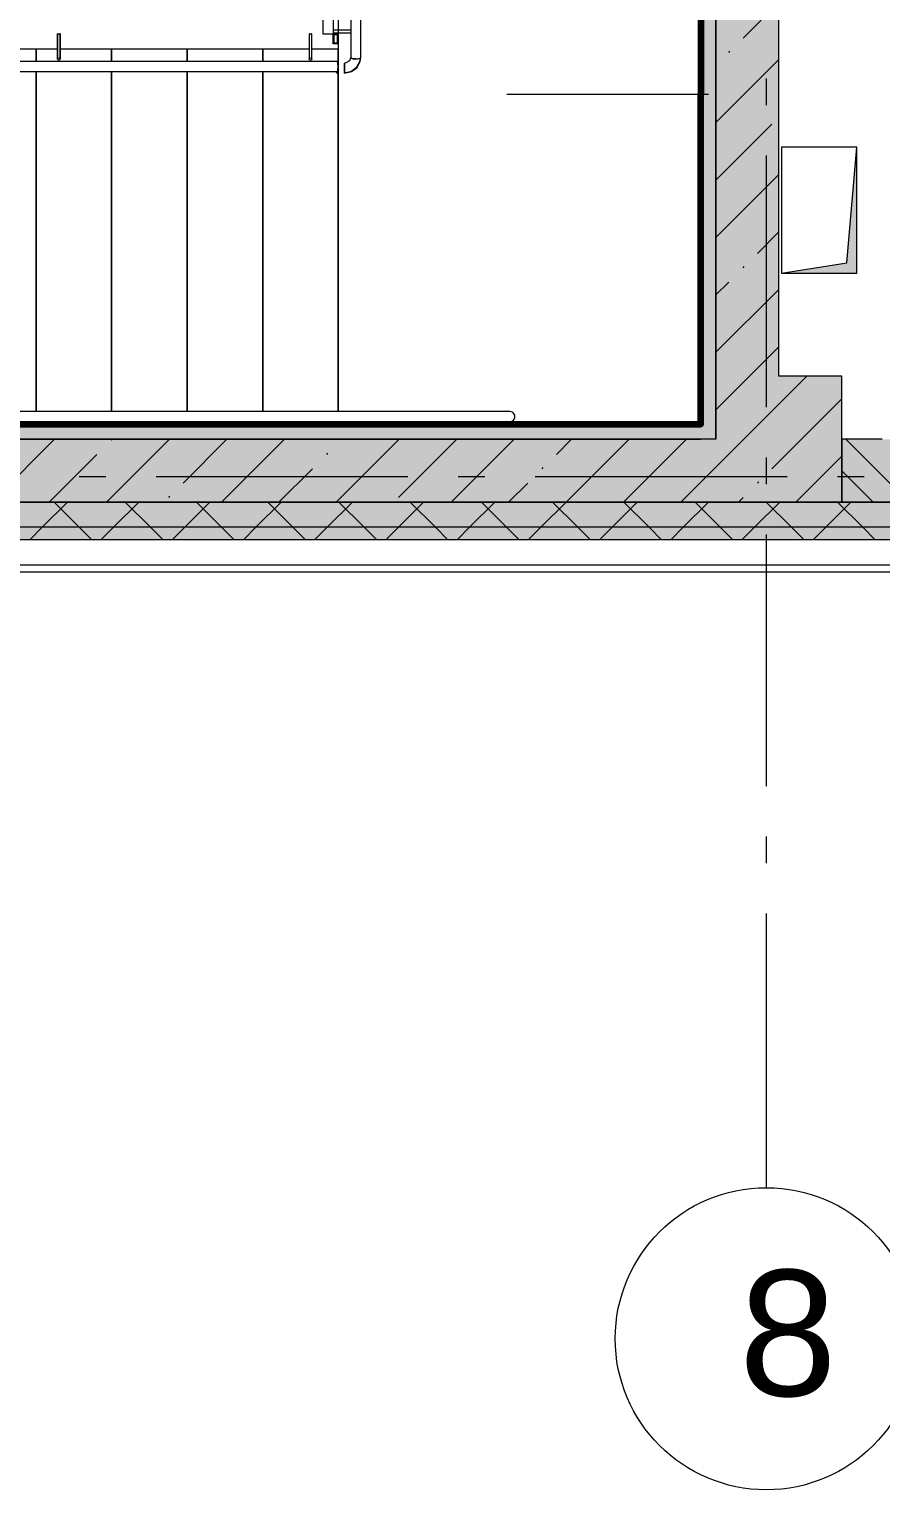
# Model space of a CAD drawing. Header units: millimetres. Extents: x -537608 to 253996, y -217170 to 186033.
# Drawn here: x -304203 to -300822, y 144598 to 150400 of the extents above; entities that cross this region are included whole.
import ezdxf

# ---------------------------------------------------------------- set-up
doc = ezdxf.new("R2010")
doc.units = ezdxf.units.MM
doc.layers.add('16) Лак 1.6м', color=160, linetype='Continuous', lineweight=90)
doc.layers.add('PDF _Геометрия', color=7, linetype='Continuous')
doc.layers.add('PDF _Текст', color=7, linetype='Continuous')
doc.layers.add('PDF _Сплошная заливка', color=7, linetype='Continuous', true_color=0xffffff)
doc.styles.add('PDF ArialMT', font='arial.ttf')

msp = doc.modelspace()

# ---------------------------------------------------------------- hatches: boundary and pattern name
at = {"layer": 'PDF _Сплошная заливка', "true_color": 0x56bc34, "transparency": 33554559}
msp.add_hatch(color=85, dxfattribs=at).paths.add_polyline_path([(-301536.1813, 148771.257), (-301476.1828, 148771.257), (-301476.1828, 152171.255), (-301536.1813, 152171.255), (-301536.1813, 148831.2555)])
at = {"layer": 'PDF _Сплошная заливка', "transparency": 33554559}
for points in [[(-301476.1828, 149021.2558), (-301226.1819, 149021.2558), (-301226.1819, 152171.255), (-301476.1828, 152171.255), (-301476.1828, 149213.056)], [(-301476.1828, 148521.2561), (-300976.1809, 148521.2561), (-300976.1809, 149021.2558), (-301476.1828, 149021.2558), (-301476.1828, 148771.257)]]:
    msp.add_hatch(color=256, dxfattribs=at).paths.add_polyline_path(points)
at = {"layer": 'PDF _Сплошная заливка', "true_color": 0x56bc34, "transparency": 33554559}
h = msp.add_hatch(color=85, dxfattribs=at)
h.paths.add_polyline_path([(-301536.1813, 148771.257), (-301536.1813, 148831.2555), (-307776.1812, 148831.2555), (-307776.1812, 148771.257), (-301734.21, 148771.257)], flags=0)
h.paths.add_polyline_path([(-308781.18, 148771.257), (-308776.1765, 148771.257), (-308776.1765, 148831.2555), (-308976.1773, 148831.2555), (-308976.1773, 148771.257)], flags=0)
at = {"layer": 'PDF _Сплошная заливка', "transparency": 33554559}
h = msp.add_hatch(color=256, dxfattribs=at)
h.paths.add_polyline_path([(-301734.21, 148521.2561), (-301476.1828, 148521.2561), (-301476.1828, 148771.257), (-307776.1812, 148771.257), (-307776.1812, 148521.2561), (-305073.682, 148521.2561)], flags=0)
h.paths.add_polyline_path([(-308781.18, 148521.2561), (-308776.1765, 148521.2561), (-308776.1765, 148771.257), (-308781.18, 148771.257)], flags=0)
h = msp.add_hatch(color=256, dxfattribs=at)
h.paths.add_polyline_path([(-248076.1883, 148521.2561), (-248076.1883, 148771.257), (-249557.739, 148771.257), (-249557.739, 148521.2561), (-248302.5757, 148521.2561)], flags=0)
h.paths.add_polyline_path([(-247546.1914, 148521.2561), (-247546.1914, 148771.257), (-247576.1907, 148771.257), (-247576.1907, 148521.2561)], flags=0)
h.paths.add_polyline_path([(-251642.052, 148521.2561), (-251276.1877, 148521.2561), (-251276.1877, 148771.257), (-251764.7402, 148771.257), (-251764.7402, 148521.2561)], flags=0)
h.paths.add_polyline_path([(-250776.1901, 148521.2561), (-250557.7385, 148521.2561), (-250557.7385, 148771.257), (-250776.1901, 148771.257)], flags=0)
h.paths.add_polyline_path([(-254146.6604, 148521.2561), (-253584.7395, 148521.2561), (-253584.7395, 148771.257), (-254764.7431, 148771.257), (-254764.7431, 148521.2561)], flags=0)
h.paths.add_polyline_path([(-256584.7424, 148521.2561), (-256584.7424, 148771.257), (-256776.1874, 148771.257), (-256776.1874, 148521.2561), (-256651.2687, 148521.2561)], flags=0)
h.paths.add_polyline_path([(-257276.1893, 148521.2561), (-257276.1893, 148771.257), (-257764.7418, 148771.257), (-257764.7418, 148521.2561), (-257486.1367, 148521.2561)], flags=0)
h.paths.add_polyline_path([(-259776.186, 148521.2561), (-259584.7411, 148521.2561), (-259584.7411, 148771.257), (-259776.186, 148771.257)], flags=0)
h.paths.add_polyline_path([(-260764.7404, 148521.2561), (-260276.1879, 148521.2561), (-260276.1879, 148771.257), (-260764.7404, 148771.257)], flags=0)
h.paths.add_polyline_path([(-262584.7397, 148521.2561), (-262584.7397, 148771.257), (-263764.739, 148771.257), (-263764.739, 148521.2561), (-263330.2213, 148521.2561)], flags=0)
h.paths.add_polyline_path([(-266764.7377, 148521.2561), (-266276.1851, 148521.2561), (-266276.1851, 148771.257), (-266764.7377, 148771.257)], flags=0)
h.paths.add_polyline_path([(-265584.7383, 148521.2561), (-265584.7383, 148771.257), (-265776.1875, 148771.257), (-265776.1875, 148521.2561)], flags=0)
h.paths.add_polyline_path([(-268584.7369, 148521.2561), (-268584.7369, 148771.257), (-268776.1862, 148771.257), (-268776.1862, 148521.2561)], flags=0)
h.paths.add_polyline_path([(-269326.184, 148521.2561), (-269276.1838, 148521.2561), (-269276.1838, 148771.257), (-269326.184, 148771.257)], flags=0)
h.paths.add_polyline_path([(-269826.1859, 148521.2561), (-269826.1859, 148771.257), (-270064.7374, 148771.257), (-270064.7374, 148521.2561), (-270009.1741, 148521.2561)], flags=0)
h.paths.add_polyline_path([(-272513.7824, 148521.2561), (-271884.7367, 148521.2561), (-271884.7367, 148771.257), (-273064.7361, 148771.257), (-273064.7361, 148521.2561)], flags=0)
h.paths.add_polyline_path([(-274884.7353, 148521.2561), (-274884.7353, 148771.257), (-275326.1855, 148771.257), (-275326.1855, 148521.2561), (-275018.3907, 148521.2561)], flags=0)
h.paths.add_polyline_path([(-275826.1832, 148521.2561), (-275826.1832, 148771.257), (-276064.739, 148771.257), (-276064.739, 148521.2561), (-275853.2587, 148521.2561)], flags=0)
h.paths.add_polyline_path([(-277884.7383, 148521.2561), (-277884.7383, 148771.257), (-278326.1798, 148771.257), (-278326.1798, 148521.2561)], flags=0)
h.paths.add_polyline_path([(-280884.7326, 148521.2561), (-280884.7326, 148771.257), (-282064.732, 148771.257), (-282064.732, 148521.2561), (-281697.3434, 148521.2561)], flags=0)
h.paths.add_polyline_path([(-279064.7376, 148521.2561), (-278826.1818, 148521.2561), (-278826.1818, 148771.257), (-279064.7376, 148771.257)], flags=0)
h.paths.add_polyline_path([(-283884.7355, 148521.2561), (-283884.7355, 148771.257), (-284326.1857, 148771.257), (-284326.1857, 148521.2561), (-284201.9517, 148521.2561)], flags=0)
h.paths.add_polyline_path([(-285036.824, 148521.2561), (-284826.179, 148521.2561), (-284826.179, 148771.257), (-285064.7349, 148771.257), (-285064.7349, 148521.2561)], flags=0)
h.paths.add_polyline_path([(-286884.7385, 148521.2561), (-286884.7385, 148771.257), (-287326.18, 148771.257), (-287326.18, 148521.2561)], flags=0)
h.paths.add_polyline_path([(-288064.7378, 148521.2561), (-287826.1819, 148521.2561), (-287826.1819, 148771.257), (-288064.7378, 148771.257)], flags=0)
h.paths.add_polyline_path([(-290880.9044, 148521.2561), (-289884.7328, 148521.2561), (-289884.7328, 148771.257), (-291064.7321, 148771.257), (-291064.7321, 148521.2561)], flags=0)
h.paths.add_polyline_path([(-293326.1773, 148521.2561), (-292884.7357, 148521.2561), (-292884.7357, 148771.257), (-293326.1773, 148771.257)], flags=0)
h.paths.add_polyline_path([(-293826.1792, 148521.2561), (-293826.1792, 148771.257), (-294064.7351, 148771.257), (-294064.7351, 148521.2561)], flags=0)
h.paths.add_polyline_path([(-296826.1821, 148521.2561), (-296826.1821, 148771.257), (-297063.6787, 148771.257), (-297063.6787, 148521.2561)], flags=0)
h.paths.add_polyline_path([(-295884.7301, 148521.2561), (-295884.7301, 148771.257), (-296326.1802, 148771.257), (-296326.1802, 148521.2561), (-295890.121, 148521.2561)], flags=0)
h.paths.add_polyline_path([(-298063.6826, 148521.2561), (-298063.6826, 148771.257), (-300976.1809, 148771.257), (-300976.1809, 148521.2561), (-298394.7294, 148521.2561)], flags=0)
h = msp.add_hatch(color=256, dxfattribs=at)
h.paths.add_polyline_path([(-245797.9674, 148421.2557), (-240126.19, 148421.2557), (-240126.19, 148521.2561), (-246436.1889, 148521.2561), (-246436.1889, 148421.2557)], flags=0)
h.paths.add_polyline_path([(-247576.1907, 148421.2557), (-247311.1879, 148421.2557), (-247311.1879, 148521.2561), (-247576.1907, 148521.2561), (-247576.1907, 148509.7679)], flags=0)
h.paths.add_polyline_path([(-250492.7409, 148421.2557), (-250492.7409, 148521.2561), (-251826.1898, 148521.2561), (-251826.1898, 148421.2557), (-250807.184, 148421.2557)], flags=0)
h.paths.add_polyline_path([(-248076.1883, 148421.2557), (-248076.1883, 148521.2561), (-249617.7375, 148521.2561), (-249617.7375, 148421.2557), (-248302.5757, 148421.2557)], flags=0)
h.paths.add_polyline_path([(-253526.1878, 148421.2557), (-253526.1878, 148521.2561), (-254826.1885, 148521.2561), (-254826.1885, 148421.2557), (-254146.6604, 148421.2557)], flags=0)
h.paths.add_polyline_path([(-256651.2687, 148421.2557), (-256526.1864, 148421.2557), (-256526.1864, 148521.2561), (-257826.1871, 148521.2561), (-257826.1871, 148421.2557), (-257486.1367, 148421.2557)], flags=0)
h.paths.add_polyline_path([(-260825.613, 148421.2557), (-259526.1893, 148421.2557), (-259526.1893, 148521.2561), (-260826.1857, 148521.2561), (-260826.1857, 148421.2557)], flags=0)
h.paths.add_polyline_path([(-262526.188, 148421.2557), (-262526.188, 148521.2561), (-263826.1887, 148521.2561), (-263826.1887, 148421.2557), (-263330.2213, 148421.2557)], flags=0)
h.paths.add_polyline_path([(-266669.6977, 148421.2557), (-265526.1866, 148421.2557), (-265526.1866, 148521.2561), (-266826.1873, 148521.2561), (-266826.1873, 148421.2557)], flags=0)
h.paths.add_polyline_path([(-269174.306, 148421.2557), (-268526.1852, 148421.2557), (-268526.1852, 148521.2561), (-270126.187, 148521.2561), (-270126.187, 148421.2557), (-270009.1741, 148421.2557)], flags=0)
h.paths.add_polyline_path([(-271826.185, 148421.2557), (-271826.185, 148521.2561), (-273126.1857, 148521.2561), (-273126.1857, 148421.2557), (-272513.7824, 148421.2557)], flags=0)
h.paths.add_polyline_path([(-274826.1836, 148421.2557), (-274826.1836, 148521.2561), (-276126.1843, 148521.2561), (-276126.1843, 148421.2557), (-275018.3907, 148421.2557)], flags=0)
h.paths.add_polyline_path([(-277826.1866, 148421.2557), (-277826.1866, 148521.2561), (-279126.1829, 148521.2561), (-279126.1829, 148421.2557), (-278357.8713, 148421.2557)], flags=0)
h.paths.add_polyline_path([(-283826.1838, 148421.2557), (-283826.1838, 148521.2561), (-285126.1802, 148521.2561), (-285126.1802, 148421.2557), (-284201.9517, 148421.2557)], flags=0)
h.paths.add_polyline_path([(-280826.1809, 148421.2557), (-280826.1809, 148521.2561), (-282126.1859, 148521.2561), (-282126.1859, 148421.2557), (-280862.4796, 148421.2557)], flags=0)
h.paths.add_polyline_path([(-288126.1831, 148421.2557), (-286826.1781, 148421.2557), (-286826.1781, 148521.2561), (-288126.1831, 148521.2561), (-288126.1831, 148505.1089)], flags=0)
h.paths.add_polyline_path([(-290046.0407, 148421.2557), (-289826.1811, 148421.2557), (-289826.1811, 148521.2561), (-291126.1775, 148521.2561), (-291126.1775, 148421.2557), (-290880.9044, 148421.2557)], flags=0)
h.paths.add_polyline_path([(-292826.184, 148421.2557), (-292826.184, 148521.2561), (-294126.1804, 148521.2561), (-294126.1804, 148421.2557), (-293385.5127, 148421.2557)], flags=0)
h.paths.add_polyline_path([(-295890.121, 148421.2557), (-295826.1783, 148421.2557), (-295826.1783, 148521.2561), (-297126.1833, 148521.2561), (-297126.1833, 148421.2557), (-296724.9933, 148421.2557)], flags=0)
h.paths.add_polyline_path([(-298001.1781, 148421.2557), (-298001.1781, 148521.2561), (-307838.1777, 148521.2561), (-307838.1777, 148421.2557), (-298394.7294, 148421.2557)], flags=0)
h.paths.add_polyline_path([(-309248.0263, 148421.2557), (-308713.1811, 148421.2557), (-308713.1811, 148521.2561), (-316976.1736, 148521.2561), (-316976.1736, 148421.2557), (-310082.8987, 148421.2557)], flags=0)
h = msp.add_hatch(color=256, dxfattribs=at)
h.paths.add_polyline_path([(-240371.3189, 148371.2555), (-240176.1902, 148371.2555), (-240176.1902, 148421.2557), (-246436.1889, 148421.2557), (-246436.1889, 148371.2555), (-240788.7529, 148371.2555)], flags=0)
h.paths.add_polyline_path([(-247311.1879, 148371.2555), (-247311.1879, 148421.2557), (-247576.1907, 148421.2557), (-247576.1907, 148371.2555), (-247467.7076, 148371.2555)], flags=0)
h.paths.add_polyline_path([(-248076.1883, 148371.2555), (-248076.1883, 148421.2557), (-249617.7375, 148421.2557), (-249617.7375, 148371.2555), (-248302.5757, 148371.2555)], flags=0)
h.paths.add_polyline_path([(-250492.7409, 148371.2555), (-250492.7409, 148421.2557), (-251826.1898, 148421.2557), (-251826.1898, 148371.2555), (-250807.184, 148371.2555)], flags=0)
h.paths.add_polyline_path([(-254146.6604, 148371.2555), (-253526.1878, 148371.2555), (-253526.1878, 148421.2557), (-254826.1885, 148421.2557), (-254826.1885, 148371.2555)], flags=0)
h.paths.add_polyline_path([(-256651.2687, 148371.2555), (-256526.1864, 148371.2555), (-256526.1864, 148421.2557), (-257826.1871, 148421.2557), (-257826.1871, 148371.2555), (-257486.1367, 148371.2555)], flags=0)
h.paths.add_polyline_path([(-260825.613, 148371.2555), (-259526.1893, 148371.2555), (-259526.1893, 148421.2557), (-260826.1857, 148421.2557), (-260826.1857, 148371.2555)], flags=0)
h.paths.add_polyline_path([(-262526.188, 148371.2555), (-262526.188, 148421.2557), (-263826.1887, 148421.2557), (-263826.1887, 148371.2555), (-263330.2213, 148371.2555)], flags=0)
h.paths.add_polyline_path([(-265834.8297, 148371.2555), (-265526.1866, 148371.2555), (-265526.1866, 148421.2557), (-266826.1873, 148421.2557), (-266826.1873, 148371.2555), (-266669.6977, 148371.2555)], flags=0)
h.paths.add_polyline_path([(-268526.1852, 148371.2555), (-268526.1852, 148421.2557), (-270126.187, 148421.2557), (-270126.187, 148371.2555), (-269174.306, 148371.2555)], flags=0)
h.paths.add_polyline_path([(-271826.185, 148371.2555), (-271826.185, 148421.2557), (-273126.1857, 148421.2557), (-273126.1857, 148371.2555), (-272513.7824, 148371.2555)], flags=0)
h.paths.add_polyline_path([(-274826.1836, 148371.2555), (-274826.1836, 148421.2557), (-276126.1843, 148421.2557), (-276126.1843, 148371.2555), (-275018.3907, 148371.2555)], flags=0)
h.paths.add_polyline_path([(-280862.4796, 148371.2555), (-280826.1809, 148371.2555), (-280826.1809, 148421.2557), (-282126.1859, 148421.2557), (-282126.1859, 148371.2555), (-281697.3434, 148371.2555)], flags=0)
h.paths.add_polyline_path([(-278357.8713, 148371.2555), (-277826.1866, 148371.2555), (-277826.1866, 148421.2557), (-279126.1829, 148421.2557), (-279126.1829, 148371.2555)], flags=0)
h.paths.add_polyline_path([(-284201.9517, 148371.2555), (-283826.1838, 148371.2555), (-283826.1838, 148421.2557), (-285126.1802, 148421.2557), (-285126.1802, 148371.2555), (-285036.824, 148371.2555)], flags=0)
h.paths.add_polyline_path([(-286826.1781, 148371.2555), (-286826.1781, 148421.2557), (-288126.1831, 148421.2557), (-288126.1831, 148371.2555), (-287541.4324, 148371.2555)], flags=0)
h.paths.add_polyline_path([(-290880.9044, 148371.2555), (-289826.1811, 148371.2555), (-289826.1811, 148421.2557), (-291126.1775, 148421.2557), (-291126.1775, 148371.2555)], flags=0)
h.paths.add_polyline_path([(-294126.1804, 148371.2555), (-292826.184, 148371.2555), (-292826.184, 148421.2557), (-294126.1804, 148421.2557)], flags=0)
h.paths.add_polyline_path([(-295826.1783, 148371.2555), (-295826.1783, 148421.2557), (-297126.1833, 148421.2557), (-297126.1833, 148371.2555), (-295890.121, 148371.2555)], flags=0)
h.paths.add_polyline_path([(-298394.7294, 148371.2555), (-298001.1781, 148371.2555), (-298001.1781, 148421.2557), (-307838.1777, 148421.2557), (-307838.1777, 148371.2555), (-300064.4654, 148371.2555)], flags=0)
h.paths.add_polyline_path([(-308713.1811, 148371.2555), (-308713.1811, 148421.2557), (-317076.174, 148421.2557), (-317076.174, 148371.2555), (-309248.0263, 148371.2555)], flags=0)

# ---------------------------------------------------------------- linework, layer by layer
at = {"layer": '16) Лак 1.6м'}
for points in [[(-308766.1781, 155060.9062), (-308916.1787, 155060.9062), (-308916.1787, 148831.2555), (-301536.1813, 148831.2555), (-301536.1813, 150140.1436)], [(-306976.1782, 152111.2544), (-301536.1813, 152111.2544), (-301536.1813, 150140.1436)]]:
    msp.add_lwpolyline(points, dxfattribs=at)
at = {"layer": 'PDF _Геометрия', "lineweight": 9}
for p, q in [((-301476.1828, 152171.255), (-301476.1828, 149021.2558)), ((-301476.1828, 149021.2558), (-301476.1828, 152171.255)), ((-301226.1819, 149021.2558), (-301226.1819, 152171.255)), ((-301536.1813, 152111.2544), (-301536.1813, 148831.2555)), ((-302926.6104, 150652.9535), (-302926.6104, 150288.0622)), ((-302886.6085, 150288.0622), (-302886.6085, 150652.9535)), ((-303036.6091, 150380.508), (-303036.6091, 150560.5078)), ((-302996.6072, 150560.5078), (-302996.6072, 150380.508)), ((-301368.3715, 150364.8409), (-301226.1819, 150507.0284)), ((-304091.1774, 150306.2569), (-304091.1774, 150381.255)), ((-304091.1774, 150381.255), (-304091.1774, 150306.2569)), ((-304091.0051, 150381.255), (-304091.1774, 150381.255)), ((-304091.1774, 150381.255), (-304091.0051, 150381.255)), ((-304091.0051, 150381.255), (-304091.1774, 150381.255)), ((-304091.1774, 150381.255), (-304091.0051, 150381.255)), ((-304090.5057, 150381.255), (-304091.0051, 150381.255)), ((-304091.0051, 150381.255), (-304090.5057, 150381.255)), ((-304090.5057, 150381.255), (-304091.0051, 150381.255)), ((-304091.0051, 150381.255), (-304090.5057, 150381.255)), ((-304089.7134, 150381.255), (-304090.5057, 150381.255)), ((-304090.5057, 150381.255), (-304089.7134, 150381.255)), ((-304089.7134, 150381.255), (-304090.5057, 150381.255)), ((-304090.5057, 150381.255), (-304089.7134, 150381.255)), ((-304089.7134, 150381.255), (-304088.68, 150381.255)), ((-304088.68, 150381.255), (-304087.4743, 150381.255)), ((-304087.4743, 150381.255), (-304086.1826, 150381.255)), ((-304086.1826, 150381.255), (-304084.8821, 150381.255)), ((-304084.8821, 150381.255), (-304083.6765, 150381.255)), ((-304083.6765, 150381.255), (-304082.6431, 150381.255)), ((-304082.6431, 150381.255), (-304081.8508, 150381.255)), ((-304081.8508, 150381.255), (-304082.6431, 150381.255)), ((-304082.6431, 150381.255), (-304081.8508, 150381.255)), ((-304081.8508, 150381.255), (-304082.6431, 150381.255)), ((-304081.8508, 150381.255), (-304081.3513, 150381.255)), ((-304081.3513, 150381.255), (-304081.8508, 150381.255)), ((-304081.8508, 150381.255), (-304081.3513, 150381.255)), ((-304081.3513, 150381.255), (-304081.8508, 150381.255)), ((-304081.3513, 150381.255), (-304081.1791, 150381.255)), ((-304081.1791, 150381.255), (-304081.3513, 150381.255)), ((-304081.3513, 150381.255), (-304081.1791, 150381.255)), ((-304081.1791, 150381.255), (-304081.3513, 150381.255)), ((-304081.1791, 150306.2569), (-304081.1791, 150381.255)), ((-304081.1791, 150381.255), (-304081.1791, 150306.2569)), ((-303091.1822, 150381.255), (-303091.1822, 150306.2569)), ((-303091.01, 150381.255), (-303091.1822, 150381.255)), ((-303091.1822, 150381.255), (-303091.01, 150381.255)), ((-303090.5104, 150381.255), (-303091.01, 150381.255)), ((-303091.01, 150381.255), (-303090.5104, 150381.255)), ((-303089.7181, 150381.255), (-303090.5104, 150381.255)), ((-303090.5104, 150381.255), (-303089.7181, 150381.255)), ((-303089.7181, 150381.255), (-303088.6761, 150381.255)), ((-303088.6761, 150381.255), (-303087.4705, 150381.255)), ((-303087.4705, 150381.255), (-303086.1787, 150381.255)), ((-303086.1787, 150381.255), (-303084.887, 150381.255)), ((-303084.887, 150381.255), (-303083.6813, 150381.255)), ((-303083.6813, 150381.255), (-303082.6478, 150381.255)), ((-303082.6478, 150381.255), (-303081.847, 150381.255)), ((-303081.847, 150381.255), (-303082.6478, 150381.255)), ((-303081.847, 150381.255), (-303081.3475, 150381.255)), ((-303081.3475, 150381.255), (-303081.847, 150381.255)), ((-303081.3475, 150381.255), (-303081.1752, 150381.255)), ((-303081.1752, 150381.255), (-303081.3475, 150381.255)), ((-303081.1752, 150306.2569), (-303081.1752, 150381.255)), ((-302996.6072, 150380.508), (-303036.6091, 150380.508)), ((-302931.6138, 150395.5076), (-302996.6072, 150395.5076)), ((-302996.6072, 150385.5093), (-302931.6138, 150385.5093)), ((-302996.1766, 150381.255), (-302976.18, 150381.255)), ((-302925.3272, 150395.5076), (-302931.6138, 150395.5076)), ((-302931.6138, 150385.5093), (-302928.0744, 150385.5093)), ((-302976.18, 150341.2553), (-302996.1766, 150341.2553)), ((-302993.1797, 150378.2559), (-302979.1769, 150378.2559)), ((-302979.1769, 150344.2565), (-302993.1797, 150344.2565)), ((-302981.459, 150271.2563), (-306870.8987, 150271.2563)), ((-304091.1774, 150306.2569), (-304091.1774, 150302.7218)), ((-304091.1774, 150302.7218), (-304091.1774, 150306.2569)), ((-304091.1774, 150302.7218), (-304091.1774, 150287.3712)), ((-304091.1774, 150287.3712), (-304091.1774, 150302.7218)), ((-304091.1774, 150287.3712), (-304091.1774, 150281.2568)), ((-304091.1774, 150281.2568), (-304091.1774, 150287.3712)), ((-304081.1791, 150289.8751), (-304081.1791, 150306.2569)), ((-304081.1791, 150306.2569), (-304081.1791, 150289.8751)), ((-304081.1791, 150281.5065), (-304081.1791, 150289.8751)), ((-304081.1791, 150289.8751), (-304081.1791, 150281.5065)), ((-304081.1791, 150281.2568), (-304081.1791, 150281.5065)), ((-304081.1791, 150281.5065), (-304081.1791, 150281.2568)), ((-303091.1822, 150306.2569), (-303091.1822, 150302.7218)), ((-303091.1822, 150302.7218), (-303091.1822, 150287.3712)), ((-303091.1822, 150287.3712), (-303091.1822, 150281.2568)), ((-303081.1752, 150289.8751), (-303081.1752, 150306.2569)), ((-303081.1752, 150281.5065), (-303081.1752, 150289.8751)), ((-303081.1752, 150281.2568), (-303081.1752, 150281.5065)), ((-302980.4084, 150270.7547), (-302981.459, 150271.2563)), ((-302979.4094, 150269.2756), (-302980.4084, 150270.7547)), ((-302978.5138, 150266.8923), (-302979.4094, 150269.2756)), ((-302977.7646, 150263.7253), (-302978.5138, 150266.8923)), ((-302976.6192, 150264.7824), (-302976.6192, 150265.4627)), ((-302976.6192, 150265.4627), (-302976.6192, 150264.9611)), ((-302976.6192, 150264.9611), (-302976.6192, 150263.482)), ((-302976.6192, 150262.7845), (-302976.6192, 150264.7824)), ((-302946.3486, 150265.973), (-302951.6105, 150265.4627)), ((-302951.6105, 150265.4197), (-302951.6105, 150265.4627)), ((-302951.6105, 150265.4627), (-302951.6105, 150265.0838)), ((-302951.6105, 150264.397), (-302951.6105, 150265.4197)), ((-302951.6105, 150265.0838), (-302951.6105, 150263.4088)), ((-302951.6105, 150262.4852), (-302951.6105, 150264.397)), ((-302932.1047, 150273.9432), (-302946.3486, 150265.973)), ((-302926.6104, 150288.0622), (-302932.1047, 150273.9432)), ((-302926.6104, 150288.0622), (-302925.9301, 150286.3937)), ((-302925.9301, 150286.3937), (-302926.6104, 150288.0622)), ((-302925.9301, 150286.3937), (-302923.9321, 150284.8393)), ((-302923.9321, 150284.8393), (-302925.9301, 150286.3937)), ((-302923.9321, 150284.8393), (-302920.7543, 150283.5045)), ((-302920.7543, 150283.5045), (-302923.9321, 150284.8393)), ((-302920.7543, 150283.5045), (-302916.6121, 150282.4818)), ((-302916.6121, 150282.4818), (-302920.7543, 150283.5045)), ((-302916.6121, 150282.4818), (-302911.7894, 150281.8381)), ((-302911.7894, 150281.8381), (-302916.6121, 150282.4818)), ((-302911.7894, 150281.8381), (-302906.6138, 150281.6185)), ((-302906.6138, 150281.6185), (-302911.7894, 150281.8381)), ((-302906.6138, 150281.6185), (-302902.1529, 150281.78)), ((-302902.1529, 150281.78), (-302897.933, 150282.2558)), ((-302902.0839, 150249.8194), (-302889.7863, 150274.1241)), ((-302901.3433, 150248.3726), (-302888.5634, 150272.8237)), ((-302897.933, 150282.2558), (-302894.1438, 150283.0243)), ((-302894.1438, 150283.0243), (-302890.9747, 150284.0449)), ((-302890.9747, 150284.0449), (-302888.5892, 150285.2656)), ((-302889.7863, 150274.1241), (-302888.107, 150288.0622)), ((-302888.5892, 150285.2656), (-302887.1166, 150286.6284)), ((-302888.5634, 150272.8237), (-302886.6085, 150288.0622)), ((-302887.1166, 150286.6284), (-302886.6085, 150288.0622)), ((-301476.1828, 150028.9306), (-301226.1819, 150278.9295)), ((-301425.3903, 150307.8156), (-301420.6539, 150312.5564)), ((-306870.8987, 150231.2566), (-302981.459, 150231.2566)), ((-302984.2837, 150229.827), (-302983.3881, 150227.4438)), ((-302982.8886, 150228.165), (-302983.8186, 150230.2382)), ((-302983.3881, 150227.4438), (-302982.3891, 150225.9646)), ((-302981.8638, 150227.0993), (-302982.8886, 150228.165)), ((-302982.3891, 150225.9646), (-302981.3385, 150225.463)), ((-302981.3385, 150226.9636), (-302981.8638, 150227.0993)), ((-302981.459, 150231.2566), (-302980.4084, 150231.7583)), ((-302980.8132, 150227.0993), (-302981.3385, 150226.9636)), ((-302981.3385, 150225.463), (-302980.2879, 150225.9646)), ((-302981.3385, 150225.463), (-302976.6192, 150225.463)), ((-302979.7883, 150228.165), (-302980.8132, 150227.0993)), ((-302980.4084, 150231.7583), (-302979.4094, 150233.2373)), ((-302980.2879, 150225.9646), (-302979.2888, 150227.4438)), ((-302978.8583, 150230.2382), (-302979.7883, 150228.165)), ((-302979.4094, 150233.2373), (-302978.5138, 150235.6185)), ((-302979.2888, 150227.4438), (-302978.3932, 150229.827)), ((-302978.066, 150233.1964), (-302978.8583, 150230.2382)), ((-302978.5138, 150235.6185), (-302977.7646, 150238.7855)), ((-302978.3932, 150229.827), (-302977.644, 150232.994)), ((-302977.4718, 150236.8672), (-302978.066, 150233.1964)), ((-302977.2048, 150259.9339), (-302977.7646, 150263.7253)), ((-302977.7646, 150238.7855), (-302977.2048, 150242.579)), ((-302977.644, 150232.994), (-302977.0842, 150236.7854)), ((-302976.8517, 150255.7056), (-302977.2048, 150259.9339)), ((-302977.2048, 150242.579), (-302976.8517, 150246.8052)), ((-302976.9722, 150245.3563), (-302977.1014, 150241.0353)), ((-302977.0842, 150236.7854), (-302976.7398, 150241.0138)), ((-302976.7398, 150251.2554), (-302976.8517, 150255.7056)), ((-302976.8517, 150246.8052), (-302976.7398, 150251.2554)), ((-302976.6192, 150245.464), (-302976.7398, 150249.9141)), ((-302976.7398, 150241.0138), (-302976.6192, 150245.464)), ((-302976.6192, 150263.3335), (-302976.6192, 150263.9643)), ((-302976.6192, 150263.9643), (-302976.6192, 150263.3335)), ((-302976.6192, 150263.482), (-302976.6192, 150261.0987)), ((-302976.6192, 150261.4862), (-302976.6192, 150263.3335)), ((-302976.6192, 150263.3335), (-302976.6192, 150261.4862)), ((-302976.6192, 150259.6067), (-302976.6192, 150262.7845)), ((-302976.6192, 150258.5453), (-302976.6192, 150261.4862)), ((-302976.6192, 150261.4862), (-302976.6192, 150258.5453)), ((-302976.6192, 150261.0987), (-302976.6192, 150257.9338)), ((-302976.6192, 150255.4644), (-302976.6192, 150259.6067)), ((-302976.6192, 150254.713), (-302976.6192, 150258.5453)), ((-302976.6192, 150258.5453), (-302976.6192, 150254.713)), ((-302976.6192, 150257.9338), (-302976.6192, 150254.1447)), ((-302976.6192, 150250.6397), (-302976.6192, 150255.4644)), ((-302976.6192, 150250.2521), (-302976.6192, 150254.713)), ((-302976.6192, 150254.713), (-302976.6192, 150250.2521)), ((-302976.6192, 150254.1447), (-302976.6192, 150249.9184)), ((-302976.6192, 150245.464), (-302976.6192, 150250.6397)), ((-302976.6192, 150245.464), (-302976.6192, 150250.2521)), ((-302976.6192, 150250.2521), (-302976.6192, 150245.464)), ((-302976.6192, 150249.9184), (-302976.6192, 150245.464)), ((-302976.6192, 150245.464), (-302976.6192, 150240.6758)), ((-302976.6192, 150240.6758), (-302976.6192, 150245.464)), ((-302976.6192, 150245.464), (-302976.6192, 150240.2882)), ((-302976.6192, 150241.0095), (-302976.6192, 150245.464)), ((-302976.6192, 150236.7833), (-302976.6192, 150241.0095)), ((-302976.6192, 150240.6758), (-302976.6192, 150236.2127)), ((-302976.6192, 150236.2127), (-302976.6192, 150240.6758)), ((-302976.6192, 150240.2882), (-302976.6192, 150235.4635)), ((-302976.6192, 150232.994), (-302976.6192, 150236.7833)), ((-302976.6192, 150236.2127), (-302976.6192, 150232.3826)), ((-302976.6192, 150232.3826), (-302976.6192, 150236.2127)), ((-302976.6192, 150235.4635), (-302976.6192, 150231.3212)), ((-302976.6192, 150229.827), (-302976.6192, 150232.994)), ((-302976.6192, 150232.3826), (-302976.6192, 150229.4417)), ((-302976.6192, 150229.4417), (-302976.6192, 150232.3826)), ((-302976.6192, 150231.3212), (-302976.6192, 150228.1435)), ((-302976.6192, 150227.4459), (-302976.6192, 150229.827)), ((-302976.6192, 150229.4417), (-302976.6192, 150227.5944)), ((-302976.6192, 150227.5944), (-302976.6192, 150229.4417)), ((-302976.6192, 150228.1435), (-302976.6192, 150226.1455)), ((-302976.6192, 150227.5944), (-302976.6192, 150226.9636)), ((-302976.6192, 150226.9636), (-302976.6192, 150227.5944)), ((-302976.6192, 150225.9668), (-302976.6192, 150227.4459)), ((-302976.6192, 150226.1455), (-302976.6192, 150225.463)), ((-302976.6192, 150225.463), (-302976.6192, 150225.9668)), ((-302951.6105, 150263.6112), (-302951.6105, 150263.9621)), ((-302951.6105, 150263.9621), (-302951.6105, 150263.9233)), ((-302951.6105, 150263.9233), (-302951.6105, 150262.9761)), ((-302951.6105, 150262.0632), (-302951.6105, 150263.6112)), ((-302951.6105, 150263.4088), (-302951.6105, 150260.5131)), ((-302951.6105, 150262.9761), (-302951.6105, 150260.836)), ((-302951.6105, 150259.723), (-302951.6105, 150262.4852)), ((-302951.6105, 150259.3828), (-302951.6105, 150262.0632)), ((-302951.6105, 150260.836), (-302951.6105, 150257.6497)), ((-302951.6105, 150260.5131), (-302951.6105, 150256.5904)), ((-302951.6105, 150256.246), (-302951.6105, 150259.723)), ((-302951.6105, 150255.7551), (-302951.6105, 150259.3828)), ((-302951.6105, 150257.6497), (-302951.6105, 150253.6322)), ((-302951.6105, 150256.5904), (-302951.6105, 150251.9099)), ((-302951.6105, 150252.2306), (-302951.6105, 150256.246)), ((-302951.6105, 150251.4255), (-302951.6105, 150255.7551)), ((-302951.6105, 150253.6322), (-302951.6105, 150249.0572)), ((-302951.6105, 150247.8731), (-302951.6105, 150252.2306)), ((-302951.6105, 150251.9099), (-302951.6105, 150247.5329)), ((-302951.6105, 150246.689), (-302951.6105, 150251.4255)), ((-302951.6105, 150249.0572), (-302951.6105, 150244.2368)), ((-302951.6105, 150243.3949), (-302951.6105, 150247.8731)), ((-302951.6105, 150247.5329), (-302951.6105, 150243.0526)), ((-302951.6105, 150241.8707), (-302951.6105, 150246.689)), ((-302951.6105, 150244.2368), (-302951.6105, 150239.5024)), ((-302951.6105, 150239.018), (-302951.6105, 150243.3949)), ((-302951.6105, 150243.0526), (-302951.6105, 150238.6972)), ((-302951.6105, 150237.2956), (-302951.6105, 150241.8707)), ((-302951.6105, 150239.5024), (-302951.6105, 150235.1729)), ((-302951.6105, 150234.3375), (-302951.6105, 150239.018)), ((-302951.6105, 150238.6972), (-302951.6105, 150234.6798)), ((-302951.6105, 150233.2782), (-302951.6105, 150237.2956)), ((-302951.6105, 150235.1729), (-302951.6105, 150231.5451)), ((-302951.6105, 150234.6798), (-302951.6105, 150231.205)), ((-302951.6105, 150230.4148), (-302951.6105, 150234.3375)), ((-302951.6105, 150230.0897), (-302951.6105, 150233.2782)), ((-302951.6105, 150226.9636), (-302924.0785, 150233.0048)), ((-302951.6105, 150231.5451), (-302951.6105, 150228.8647)), ((-302951.6105, 150225.463), (-302923.7255, 150231.5128)), ((-302951.6105, 150231.205), (-302951.6105, 150228.4427)), ((-302951.6105, 150227.5191), (-302951.6105, 150230.4148)), ((-302951.6105, 150227.9497), (-302951.6105, 150230.0897)), ((-302951.6105, 150228.8647), (-302951.6105, 150227.3167)), ((-302951.6105, 150228.4427), (-302951.6105, 150226.5309)), ((-302951.6105, 150227.0045), (-302951.6105, 150227.9497)), ((-302951.6105, 150225.8441), (-302951.6105, 150227.5191)), ((-302951.6105, 150227.3167), (-302951.6105, 150226.9658)), ((-302951.6105, 150226.9658), (-302951.6105, 150227.0045)), ((-302951.6105, 150226.5309), (-302951.6105, 150225.5082)), ((-302951.6105, 150225.4652), (-302951.6105, 150225.8441)), ((-302951.6105, 150225.5082), (-302951.6105, 150225.4652)), ((-302924.0785, 150233.0048), (-302902.0839, 150249.8194)), ((-302923.7255, 150231.5128), (-302901.3433, 150248.3726)), ((-301506.1778, 150140.1436), (-302306.1809, 150140.1436)), ((-301476.1828, 149800.8317), (-301254.3167, 150022.6936)), ((-301476.1828, 149572.7327), (-301226.1819, 149822.7337)), ((-301311.3441, 149509.4703), (-301226.1819, 149594.6347)), ((-301368.3715, 149452.4472), (-301363.6264, 149457.188)), ((-301476.1828, 149344.6338), (-301425.3903, 149395.4219)), ((-301476.1828, 149116.5369), (-301226.1819, 149366.5357)), ((-301343.3629, 149021.2558), (-301226.1819, 149138.4368)), ((-301476.1828, 148888.438), (-301343.3629, 149021.2558)), ((-301476.1828, 148660.339), (-301115.2617, 149021.2558)), ((-301476.1828, 148771.257), (-301476.1828, 149021.2558)), ((-301476.1828, 149021.2558), (-301476.1828, 148771.257)), ((-300976.1809, 149021.2558), (-301226.1819, 149021.2558)), ((-300976.1809, 148521.2561), (-300976.1809, 149021.2558)), ((-301254.3167, 148654.1019), (-300976.1809, 148932.2398)), ((-302294.4774, 148881.2557), (-307214.4757, 148881.2557)), ((-302289.3017, 148880.5754), (-302294.4774, 148881.2557)), ((-302284.4791, 148878.5774), (-302289.3017, 148880.5754)), ((-302280.3368, 148875.3976), (-302284.4791, 148878.5774)), ((-302277.1591, 148871.2574), (-302280.3368, 148875.3976)), ((-301536.1813, 148831.2555), (-307776.1812, 148831.2555)), ((-307214.4757, 148841.256), (-302294.4774, 148841.256)), ((-302294.4774, 148841.256), (-302289.3017, 148841.9385)), ((-302289.3017, 148841.9385), (-302284.4791, 148843.9364)), ((-302284.4791, 148843.9364), (-302280.3368, 148847.1142)), ((-302280.3368, 148847.1142), (-302277.1591, 148851.2565)), ((-302275.1611, 148866.4326), (-302277.1591, 148871.2574)), ((-302277.1591, 148851.2565), (-302275.1611, 148856.0791)), ((-302274.4808, 148861.2569), (-302275.1611, 148866.4326)), ((-302275.1611, 148856.0791), (-302274.4808, 148861.2569)), ((-301536.1813, 148771.257), (-307776.1812, 148771.257)), ((-307776.1812, 148771.257), (-301536.1813, 148771.257)), ((-304352.4426, 148521.2561), (-304102.4417, 148771.257)), ((-303896.249, 148521.2561), (-303646.248, 148771.257)), ((-303877.4494, 148768.1503), (-303874.3491, 148771.257)), ((-303592.3295, 148597.0766), (-303418.1469, 148771.257)), ((-303440.0467, 148521.2561), (-303190.0544, 148771.257)), ((-302983.8531, 148521.2561), (-302733.8521, 148771.257)), ((-302965.0535, 148768.1503), (-302961.9533, 148771.257)), ((-302736.961, 148540.0535), (-302505.751, 148771.257)), ((-302527.6595, 148521.2561), (-302277.6585, 148771.257)), ((-302109.6851, 148711.1272), (-302049.5574, 148771.257)), ((-302071.4572, 148521.2561), (-301821.4563, 148771.257)), ((-301843.3648, 148521.2561), (-301596.464, 148768.1503)), ((-301476.1828, 148771.257), (-301536.1813, 148771.257)), ((-300816.182, 148771.257), (-300976.1809, 148771.257)), ((-300976.1809, 148771.257), (-300976.1809, 148521.2561)), ((-300710.7562, 148521.2561), (-300960.7572, 148771.257)), ((-304124.3415, 148521.2561), (-303934.4768, 148711.1272)), ((-303022.081, 148711.1272), (-303017.3359, 148715.868)), ((-301159.0614, 148521.2561), (-300976.1809, 148704.143)), ((-303211.9542, 148521.2561), (-303079.1084, 148654.1019)), ((-302166.7125, 148654.1019), (-302161.9674, 148658.8427)), ((-301615.2637, 148521.2561), (-301476.1828, 148660.339)), ((-300852.1794, 148521.2561), (-300976.1809, 148645.2576)), ((-302299.5584, 148521.2561), (-302223.74, 148597.0766)), ((-301311.3441, 148597.0766), (-301306.599, 148601.8195)), ((-303649.3483, 148540.0535), (-303644.6117, 148544.7943)), ((-301387.1625, 148521.2561), (-301368.3715, 148540.0535)), ((-298001.1781, 148521.2561), (-307838.1777, 148521.2561)), ((-307776.1812, 148521.2561), (-301476.1828, 148521.2561)), ((-304151.4429, 148421.2557), (-304051.4425, 148521.2561)), ((-304004.8698, 148421.2557), (-304104.8702, 148521.2561)), ((-303868.5964, 148421.2557), (-303768.5961, 148521.2561)), ((-303722.0234, 148421.2557), (-303822.0238, 148521.2561)), ((-303585.7586, 148421.2557), (-303485.7583, 148521.2561)), ((-303439.1855, 148421.2557), (-303539.186, 148521.2561)), ((-303302.9122, 148421.2557), (-303202.9118, 148521.2561)), ((-303156.3391, 148421.2557), (-303256.3395, 148521.2561)), ((-303020.0744, 148421.2557), (-302920.074, 148521.2561)), ((-302873.5014, 148421.2557), (-302973.5017, 148521.2561)), ((-302737.228, 148421.2557), (-302637.2276, 148521.2561)), ((-302590.6549, 148421.2557), (-302690.6553, 148521.2561)), ((-302454.3902, 148421.2557), (-302354.3898, 148521.2561)), ((-302307.8171, 148421.2557), (-302407.8088, 148521.2561)), ((-302171.5437, 148421.2557), (-302071.5434, 148521.2561)), ((-302024.9707, 148421.2557), (-302124.9711, 148521.2561)), ((-301888.6973, 148421.2557), (-301788.7056, 148521.2561)), ((-301742.1242, 148421.2557), (-301842.1247, 148521.2561)), ((-301605.8595, 148421.2557), (-301505.8591, 148521.2561)), ((-301459.2864, 148421.2557), (-301559.2869, 148521.2561)), ((-301476.1828, 148521.2561), (-300976.1809, 148521.2561)), ((-301323.0131, 148421.2557), (-301223.0127, 148521.2561)), ((-301176.4401, 148421.2557), (-301276.4404, 148521.2561)), ((-301040.1753, 148421.2557), (-300940.1749, 148521.2561)), ((-300893.6022, 148421.2557), (-300993.6026, 148521.2561)), ((-300976.1809, 148521.2561), (-298063.6826, 148521.2561)), ((-298001.1781, 148421.2557), (-307838.1777, 148421.2557)), ((-304201.4431, 148371.2555), (-304151.4429, 148421.2557)), ((-303954.8696, 148371.2555), (-304004.8698, 148421.2557)), ((-303918.5966, 148371.2555), (-303868.5964, 148421.2557)), ((-303672.0232, 148371.2555), (-303722.0234, 148421.2557)), ((-303635.7588, 148371.2555), (-303585.7586, 148421.2557)), ((-303389.1854, 148371.2555), (-303439.1855, 148421.2557)), ((-303352.9124, 148371.2555), (-303302.9122, 148421.2557)), ((-303106.339, 148371.2555), (-303156.3391, 148421.2557)), ((-303070.0746, 148371.2555), (-303020.0744, 148421.2557)), ((-302823.5011, 148371.2555), (-302873.5014, 148421.2557)), ((-302787.2282, 148371.2555), (-302737.228, 148421.2557)), ((-302540.6547, 148371.2555), (-302590.6549, 148421.2557)), ((-302504.3904, 148371.2555), (-302454.3902, 148421.2557)), ((-302257.8169, 148371.2555), (-302307.8171, 148421.2557)), ((-302221.544, 148371.2555), (-302171.5437, 148421.2557)), ((-301974.9705, 148371.2555), (-302024.9707, 148421.2557)), ((-301938.6975, 148371.2555), (-301888.6973, 148421.2557)), ((-301692.1241, 148371.2555), (-301742.1242, 148421.2557)), ((-301655.8597, 148371.2555), (-301605.8595, 148421.2557)), ((-301409.2863, 148371.2555), (-301459.2864, 148421.2557)), ((-301373.0133, 148371.2555), (-301323.0131, 148421.2557)), ((-301126.4398, 148371.2555), (-301176.4401, 148421.2557)), ((-301090.1755, 148371.2555), (-301040.1753, 148421.2557)), ((-300843.602, 148371.2555), (-300893.6022, 148421.2557)), ((-298001.1781, 148371.2555), (-307838.1777, 148371.2555)), ((-298001.1781, 148271.2572), (-307838.1777, 148271.2572)), ((-307838.1777, 148244.2571), (-298001.1781, 148244.2571))]:
    msp.add_line(p, q, dxfattribs=at)
at = {"layer": 'PDF _Геометрия', "color": 253, "lineweight": 9, "true_color": 0xaaaaaa}
for p, q in [((-302976.18, 150549.6203), (-302976.18, 150391.3954)), ((-302976.18, 150389.6214), (-302976.18, 150381.255)), ((-302976.18, 150341.2553), (-302976.18, 150321.2565)), ((-304176.176, 150321.2565), (-304476.1772, 150321.2565)), ((-304088.68, 150321.2565), (-304176.176, 150321.2565)), ((-304176.176, 150321.2565), (-304176.176, 150274.981)), ((-304176.176, 150274.981), (-304176.176, 150321.2565)), ((-303876.1748, 150321.2565), (-304083.6765, 150321.2565)), ((-303576.1823, 150321.2565), (-303876.1748, 150321.2565)), ((-303876.1748, 150321.2565), (-303876.1748, 150274.981)), ((-303876.1748, 150274.981), (-303876.1748, 150321.2565)), ((-303276.1811, 150321.2565), (-303576.1823, 150321.2565)), ((-303576.1823, 150321.2565), (-303576.1823, 150274.981)), ((-303576.1823, 150274.981), (-303576.1823, 150321.2565)), ((-303088.6761, 150321.2565), (-303276.1811, 150321.2565)), ((-303276.1811, 150321.2565), (-303276.1811, 150274.981)), ((-303276.1811, 150274.981), (-303276.1811, 150321.2565)), ((-302976.18, 150321.2565), (-303083.6813, 150321.2565)), ((-302976.18, 150321.2565), (-302976.18, 148881.2557)), ((-302976.18, 148881.2557), (-302976.18, 150321.2565)), ((-304176.176, 150231.7583), (-304176.176, 148881.2557)), ((-304176.176, 148881.2557), (-304176.176, 150231.7583)), ((-303876.1748, 150231.7583), (-303876.1748, 148881.2557)), ((-303876.1748, 148881.2557), (-303876.1748, 150231.7583)), ((-303576.1823, 150231.7583), (-303576.1823, 148881.2557)), ((-303576.1823, 148881.2557), (-303576.1823, 150231.7583)), ((-303276.1811, 150231.7583), (-303276.1811, 148881.2557)), ((-303276.1811, 148881.2557), (-303276.1811, 150231.7583)), ((-301276.1821, 150204.2564), (-301276.1821, 150098.4237)), ((-300916.1824, 149931.2555), (-301216.1835, 149931.2555)), ((-301216.1835, 149931.2555), (-301216.1835, 149431.2557)), ((-300956.1756, 149471.2554), (-300916.1824, 149931.2555)), ((-300916.1824, 149431.2557), (-300916.1824, 149931.2555)), ((-301276.1821, 149898.4229), (-301276.1821, 148898.4234)), ((-301216.1835, 149431.2557), (-300956.1756, 149471.2554)), ((-301216.1835, 149431.2557), (-300916.1824, 149431.2557)), ((-304176.176, 148841.256), (-304176.176, 148831.2555)), ((-304176.176, 148831.2555), (-304176.176, 148841.256)), ((-303876.1748, 148841.256), (-303876.1748, 148831.2555)), ((-303876.1748, 148831.2555), (-303876.1748, 148841.256)), ((-303576.1823, 148841.256), (-303576.1823, 148831.2555)), ((-303576.1823, 148831.2555), (-303576.1823, 148841.256)), ((-303276.1811, 148841.256), (-303276.1811, 148831.2555)), ((-303276.1811, 148831.2555), (-303276.1811, 148841.256)), ((-302976.18, 148841.256), (-302976.18, 148831.2555)), ((-302976.18, 148831.2555), (-302976.18, 148841.256)), ((-301276.1821, 148698.4248), (-301276.1821, 148592.5899)), ((-303899.6076, 148621.2564), (-304005.4382, 148621.2564)), ((-302699.6116, 148621.2564), (-303699.6069, 148621.2564)), ((-302393.7802, 148621.2564), (-302499.6108, 148621.2564)), ((-301193.7756, 148621.2564), (-302193.7795, 148621.2564)), ((-300887.9442, 148621.2564), (-300993.7748, 148621.2564)), ((-301276.1821, 148392.5912), (-301276.1821, 147392.5917)), ((-301276.1821, 147192.5909), (-301276.1821, 147086.7582)), ((-301276.1821, 146886.7574), (-301276.1821, 145798.1789))]:
    msp.add_line(p, q, dxfattribs=at)
at = {"layer": 'PDF _Геометрия', "lineweight": 20}
for p, q in [((-302996.1766, 150341.2553), (-302996.1766, 150381.255)), ((-302996.1766, 150381.255), (-302976.18, 150381.255)), ((-302976.18, 150381.255), (-302976.18, 150341.2553)), ((-302976.18, 150341.2553), (-302996.1766, 150341.2553)), ((-302979.1769, 150378.2559), (-302993.1797, 150378.2559)), ((-302993.1797, 150378.2559), (-302993.1797, 150344.2565)), ((-302993.1797, 150344.2565), (-302979.1769, 150344.2565)), ((-302979.1769, 150344.2565), (-302979.1769, 150378.2559))]:
    msp.add_line(p, q, dxfattribs=at)
at = {"layer": 'PDF _Геометрия', "lineweight": 9}
for centre in [(-304086.1807, 150281.2558), (-304086.1807, 150281.2558), (-303086.1769, 150281.2558)]:
    msp.add_circle(centre, 5.0001, dxfattribs=at)
at = {"layer": 'PDF _Геометрия', "lineweight": 20}
msp.add_circle((-301276.1768, 145198.1788), 599.999, dxfattribs=at)
at = {"layer": 'PDF _Сплошная заливка', "color": 254, "lineweight": 35, "true_color": 0xe2e2e2, "transparency": 33554559}
msp.add_solid([(-300916.1824, 149431.2557), (-300916.1824, 149931.2555), (-301216.1835, 149431.2557), (-300956.1756, 149471.2554)], dxfattribs=at)

# ---------------------------------------------------------------- texts
at = {"layer": 'PDF _Текст', "insert": (-301384.7254, 145217.5731), "char_height": 500, "attachment_point": 4, "style": 'PDF ArialMT'}
msp.add_mtext('8', dxfattribs=at)

doc.saveas('drawing.dxf')
